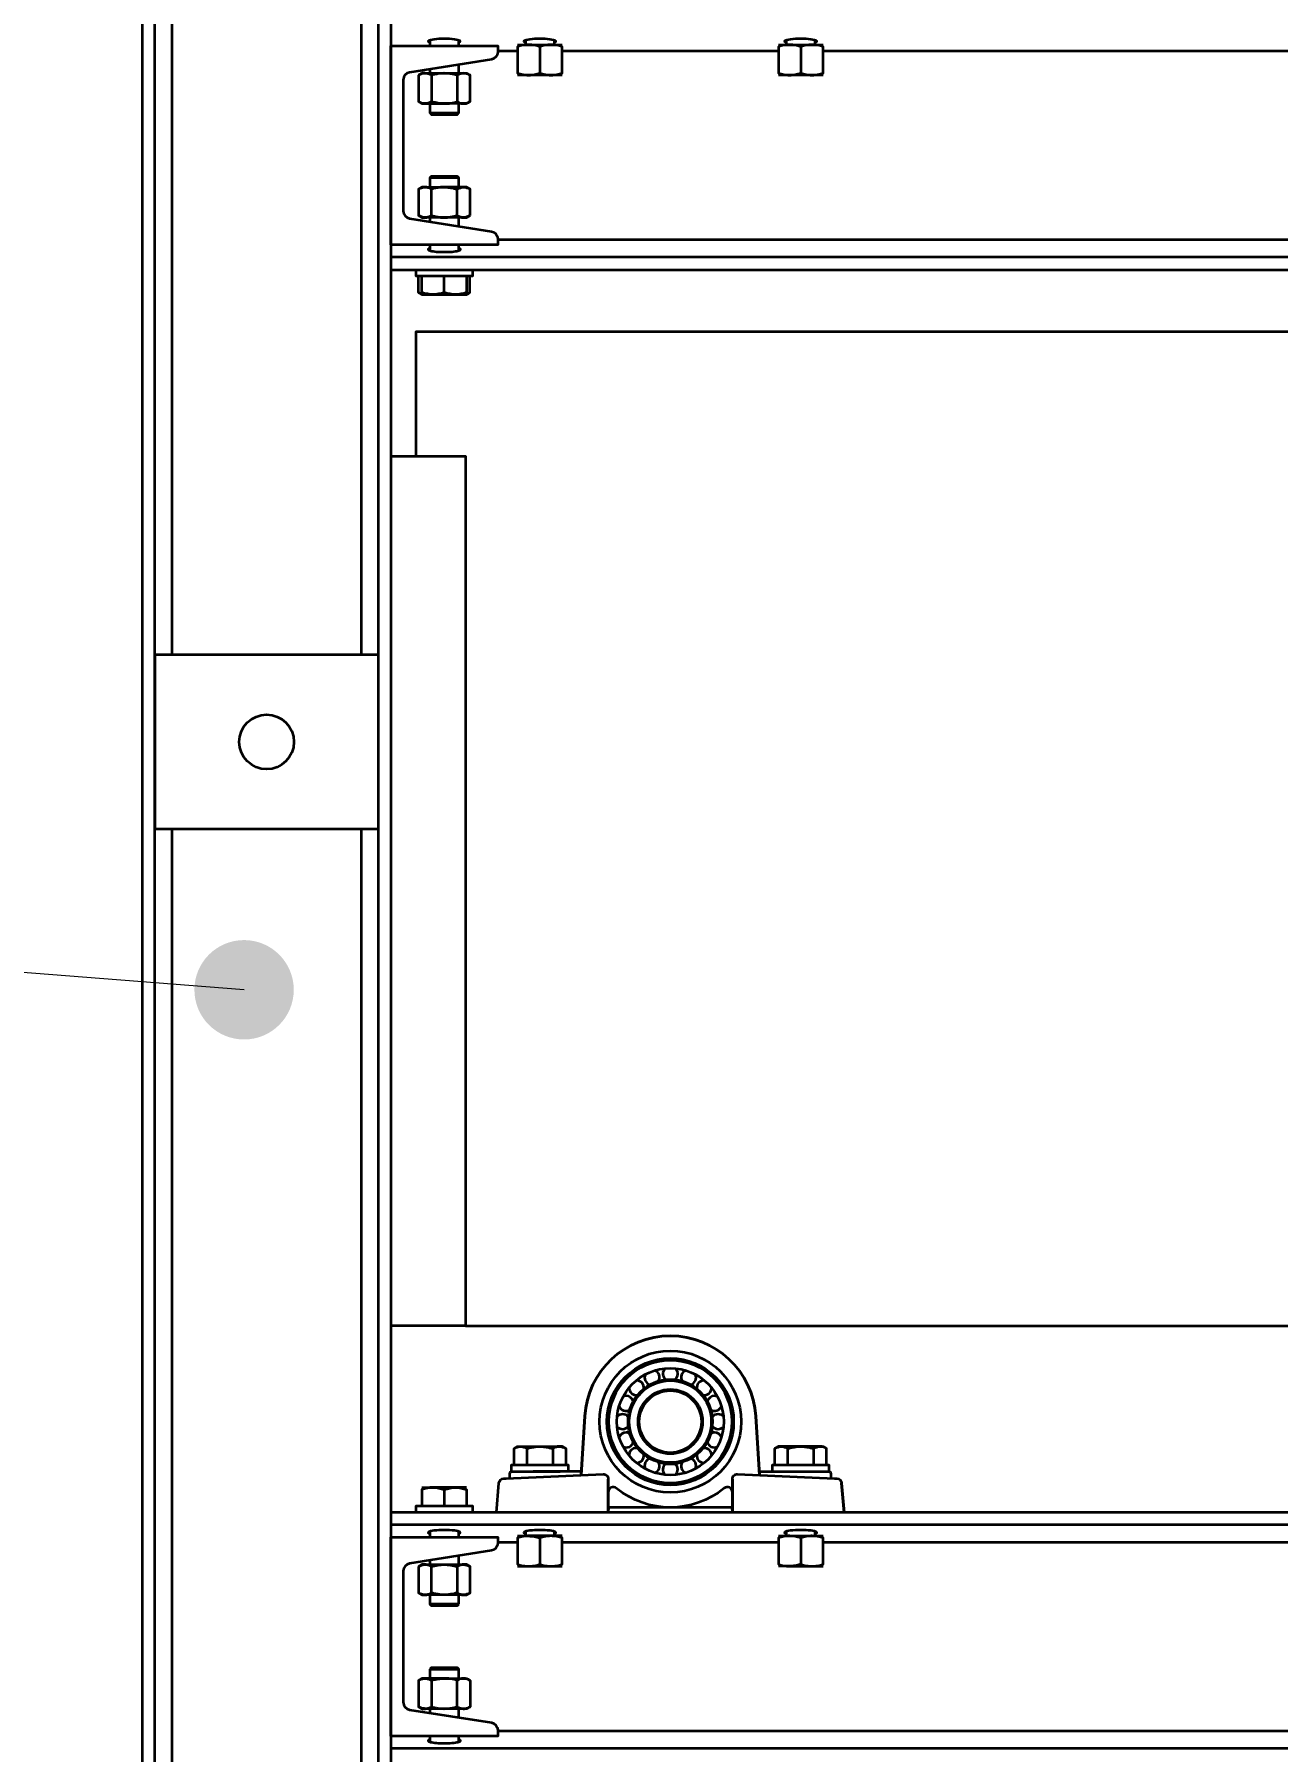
# Model space of a CAD drawing. Header units: millimetres. Extents: x -8400 to 8400, y -5940 to 5940.
# Drawn here: x -5715 to -5214, y 2644 to 3335 of the extents above; entities that cross this region are included whole.
import ezdxf

# ---------------------------------------------------------------- set-up
doc = ezdxf.new("R2010")
doc.units = ezdxf.units.MM
doc.layers.add('粗实线层', color=7, linetype='Continuous', lineweight=35)
doc.layers.add('细实线层', color=7, linetype='Continuous', lineweight=18)
doc.styles.add('标准', font='', dxfattribs={"width": 0.667})
doc.styles.get('标准').set_extended_font_data('宋体')

# ---------------------------------------------------------------- blocks, each defined once
blk = doc.blocks.new('*X14')
at = {"layer": '细实线层', "lineweight": 18}
h = blk.add_hatch(color=0, dxfattribs=at)
edge = h.paths.add_edge_path(flags=0)
edge.add_arc((0, 0), 20, 0, 360)
at = {"layer": '细实线层', "color": 0}
for p, q in [((-464.65, 36.44), (-864.65, 36.44)), ((0, 0), (-464.65, 36.44))]:
    blk.add_line(p, q, dxfattribs=at)
at = {"layer": '细实线层', "color": 0, "lineweight": 18, "insert": (-664.65, 96.44), "char_height": 200, "width": 680, "attachment_point": 8, "line_spacing_factor": 1.15057, "style": '标准'}
blk.add_mtext('\\T1.1;8', dxfattribs=at)

msp = doc.modelspace()

# ---------------------------------------------------------------- linework, layer by layer
at = {"layer": '粗实线层', "linetype": 'Continuous', "lineweight": 35}
for points in [[(-5671.342, -151.23), (-5671.342, 4440.77)], [(-5666.342, -151.23), (-5666.342, 4440.77)], [(-5576.342, -151.23), (-5576.342, 4440.77)], [(-5571.342, 4440.77), (-5571.342, -151.23)], [(-5659.342, 3085.7), (-5659.342, 3615.717)], [(-5583.342, 3615.717), (-5583.342, 3085.7)], [(-5555.693, 3333.082), (-5555.693, 3330.771)], [(-5543.991, 3330.771), (-5543.991, 3333.082)], [(-5520.342, 3331.271), (-5520.205, 3331.271), (-5519.799, 3331.271), (-5519.136, 3331.271), (-5518.236, 3331.271), (-5517.127, 3331.271), (-5515.842, 3331.271), (-5515.985, 3331.269), (-5516.129, 3331.267), (-5516.201, 3331.265), (-5516.272, 3331.263), (-5516.344, 3331.259), (-5516.416, 3331.256), (-5516.702, 3331.239), (-5516.987, 3331.214), (-5517.554, 3331.146), (-5518.118, 3331.054), (-5519.236, 3330.799), (-5520.342, 3330.466), (-5520.342, 3319.874), (-5519.233, 3319.541), (-5518.115, 3319.287), (-5517.552, 3319.194), (-5516.985, 3319.126), (-5516.415, 3319.085), (-5515.842, 3319.071), (-5517.127, 3319.071), (-5518.236, 3319.071), (-5519.136, 3319.071), (-5519.799, 3319.071), (-5520.205, 3319.071), (-5520.342, 3319.071)], [(-5517.192, 3333.082), (-5517.192, 3331.271)], [(-5511.342, 3330.466), (-5511.342, 3319.874), (-5510.233, 3319.541), (-5509.115, 3319.287), (-5508.552, 3319.194), (-5507.985, 3319.126), (-5507.415, 3319.085), (-5506.842, 3319.071), (-5506.699, 3319.071), (-5506.555, 3319.074), (-5506.483, 3319.076), (-5506.411, 3319.079), (-5506.34, 3319.081), (-5506.268, 3319.085), (-5505.982, 3319.102), (-5505.697, 3319.126), (-5505.13, 3319.194), (-5504.566, 3319.288), (-5503.448, 3319.542), (-5502.342, 3319.874), (-5502.342, 3330.466), (-5503.451, 3330.8), (-5504.569, 3331.054), (-5505.132, 3331.147), (-5505.699, 3331.215), (-5506.269, 3331.256), (-5506.842, 3331.271), (-5505.557, 3331.271), (-5504.448, 3331.271), (-5503.548, 3331.271), (-5502.885, 3331.271), (-5502.479, 3331.271), (-5502.342, 3331.271)], [(-5505.491, 3331.271), (-5505.491, 3333.082)], [(-5415.342, 3331.271), (-5415.205, 3331.271), (-5414.799, 3331.271), (-5414.136, 3331.271), (-5413.236, 3331.271), (-5412.127, 3331.271), (-5410.842, 3331.271), (-5410.985, 3331.269), (-5411.129, 3331.267), (-5411.201, 3331.265), (-5411.272, 3331.263), (-5411.344, 3331.259), (-5411.416, 3331.256), (-5411.702, 3331.239), (-5411.987, 3331.214), (-5412.554, 3331.146), (-5413.118, 3331.054), (-5414.236, 3330.799), (-5415.342, 3330.466), (-5415.342, 3319.874), (-5414.233, 3319.541), (-5413.115, 3319.287), (-5412.552, 3319.194), (-5411.985, 3319.126), (-5411.415, 3319.085), (-5410.842, 3319.071), (-5410.699, 3319.071), (-5410.555, 3319.074), (-5410.483, 3319.076), (-5410.412, 3319.079), (-5410.34, 3319.081), (-5410.268, 3319.085), (-5409.982, 3319.102), (-5409.697, 3319.126), (-5409.13, 3319.194), (-5408.566, 3319.288), (-5407.448, 3319.542), (-5406.342, 3319.874)], [(-5412.192, 3333.082), (-5412.192, 3331.271)], [(-5406.342, 3330.466), (-5407.451, 3330.8), (-5408.569, 3331.054), (-5409.132, 3331.147), (-5409.699, 3331.215), (-5410.269, 3331.256), (-5410.842, 3331.271), (-5409.42, 3331.271), (-5407.905, 3331.271), (-5406.342, 3331.271), (-5404.779, 3331.271), (-5403.264, 3331.271), (-5401.842, 3331.271), (-5400.557, 3331.271), (-5399.448, 3331.271), (-5398.548, 3331.271), (-5397.885, 3331.271), (-5397.479, 3331.271), (-5397.342, 3331.271)], [(-5400.492, 3331.271), (-5400.492, 3333.082)], [(-5528.295, 3328.77), (-5520.339, 3328.77)], [(-5502.289, 3328.77), (-5415.305, 3328.77)], [(-5397.314, 3328.77), (-5195.32, 3328.77)], [(-5557.636, 3319.771), (-5557.719, 3319.77), (-5557.802, 3319.767), (-5557.843, 3319.765), (-5557.885, 3319.763), (-5557.926, 3319.76), (-5557.968, 3319.757), (-5558.133, 3319.739), (-5558.297, 3319.715), (-5558.625, 3319.647), (-5558.95, 3319.554), (-5559.596, 3319.3), (-5560.234, 3318.967)], [(-5558.842, 3319.771), (-5560.234, 3318.967)], [(-5560.234, 3318.967), (-5560.234, 3308.374)], [(-5557.636, 3319.771), (-5558.299, 3319.771), (-5558.705, 3319.771), (-5558.842, 3319.771)], [(-5555.693, 3321.453), (-5555.693, 3319.771)], [(-5555.038, 3318.967), (-5555.038, 3308.374)], [(-5544.646, 3318.967), (-5544.646, 3308.374)], [(-5543.991, 3319.771), (-5543.991, 3323.299)], [(-5539.45, 3308.374), (-5540.842, 3307.571), (-5540.979, 3307.571), (-5541.385, 3307.571), (-5542.048, 3307.571), (-5541.965, 3307.571), (-5541.882, 3307.574), (-5541.841, 3307.576), (-5541.799, 3307.579), (-5541.758, 3307.581), (-5541.716, 3307.584), (-5541.551, 3307.602), (-5541.387, 3307.626), (-5541.059, 3307.694), (-5540.734, 3307.788), (-5540.088, 3308.042), (-5539.45, 3308.374), (-5539.45, 3318.967), (-5540.09, 3319.3), (-5540.735, 3319.554), (-5541.061, 3319.647), (-5541.388, 3319.715), (-5541.717, 3319.757), (-5542.048, 3319.771), (-5541.385, 3319.771), (-5540.979, 3319.771), (-5540.842, 3319.771), (-5539.45, 3318.967)], [(-5502.342, 3319.071), (-5502.479, 3319.071), (-5502.885, 3319.071), (-5503.548, 3319.071), (-5504.448, 3319.071), (-5505.557, 3319.071), (-5506.842, 3319.071), (-5508.264, 3319.071), (-5509.779, 3319.071), (-5511.342, 3319.071), (-5512.905, 3319.071), (-5514.42, 3319.071), (-5515.842, 3319.071), (-5515.699, 3319.071), (-5515.555, 3319.074), (-5515.483, 3319.076), (-5515.412, 3319.079), (-5515.34, 3319.081), (-5515.268, 3319.085), (-5514.982, 3319.102), (-5514.697, 3319.126), (-5514.13, 3319.194), (-5513.566, 3319.288), (-5512.448, 3319.542), (-5511.342, 3319.874)], [(-5397.342, 3319.071), (-5397.479, 3319.071), (-5397.885, 3319.071), (-5398.548, 3319.071), (-5399.448, 3319.071), (-5400.557, 3319.071), (-5401.842, 3319.071), (-5403.264, 3319.071), (-5404.779, 3319.071), (-5406.342, 3319.071), (-5407.905, 3319.071), (-5409.42, 3319.071), (-5410.842, 3319.071), (-5412.127, 3319.071), (-5413.236, 3319.071), (-5414.136, 3319.071), (-5414.799, 3319.071), (-5415.205, 3319.071), (-5415.342, 3319.071)], [(-5555.693, 3307.571), (-5555.693, 3303.855), (-5555.107, 3303.27), (-5554.992, 3303.27), (-5554.652, 3303.27), (-5554.102, 3303.27), (-5553.365, 3303.27), (-5552.475, 3303.27), (-5551.469, 3303.27), (-5550.392, 3303.27), (-5549.292, 3303.27), (-5548.215, 3303.27), (-5547.209, 3303.27), (-5546.319, 3303.27), (-5545.582, 3303.27), (-5545.032, 3303.27), (-5544.692, 3303.27), (-5544.577, 3303.27), (-5543.991, 3303.855), (-5543.991, 3307.571)], [(-5555.693, 3303.855), (-5555.58, 3303.855), (-5555.247, 3303.855), (-5554.706, 3303.855), (-5553.979, 3303.855), (-5553.092, 3303.855), (-5552.081, 3303.855), (-5550.983, 3303.855), (-5549.842, 3303.855), (-5548.701, 3303.855), (-5547.603, 3303.855), (-5546.592, 3303.855), (-5545.705, 3303.855), (-5544.978, 3303.855), (-5544.437, 3303.855), (-5544.104, 3303.855), (-5543.991, 3303.855)], [(-5543.991, 3273.971), (-5543.991, 3277.685), (-5544.577, 3278.271), (-5544.692, 3278.271), (-5545.032, 3278.271), (-5545.582, 3278.271), (-5546.319, 3278.271), (-5547.209, 3278.271), (-5548.215, 3278.271), (-5549.292, 3278.271), (-5550.392, 3278.271), (-5551.469, 3278.271), (-5552.475, 3278.271), (-5553.365, 3278.271), (-5554.102, 3278.271), (-5554.652, 3278.271), (-5554.992, 3278.271), (-5555.107, 3278.271), (-5555.693, 3277.685), (-5555.693, 3273.971)], [(-5543.991, 3277.685), (-5544.104, 3277.685), (-5544.437, 3277.685), (-5544.978, 3277.685), (-5545.705, 3277.685), (-5546.592, 3277.685), (-5547.603, 3277.685), (-5548.701, 3277.685), (-5549.842, 3277.685), (-5550.983, 3277.685), (-5552.081, 3277.685), (-5553.092, 3277.685), (-5553.979, 3277.685), (-5554.706, 3277.685), (-5555.247, 3277.685), (-5555.58, 3277.685), (-5555.693, 3277.685)], [(-5560.234, 3273.167), (-5559.596, 3273.5), (-5558.95, 3273.754), (-5558.625, 3273.847), (-5558.297, 3273.915), (-5558.133, 3273.939), (-5557.968, 3273.957), (-5557.926, 3273.96), (-5557.885, 3273.963), (-5557.843, 3273.965), (-5557.802, 3273.967), (-5557.719, 3273.97), (-5557.636, 3273.971), (-5558.299, 3273.971), (-5558.705, 3273.971), (-5558.842, 3273.971), (-5560.234, 3273.167), (-5560.234, 3262.574)], [(-5555.038, 3262.574), (-5554.401, 3262.399), (-5553.758, 3262.241), (-5553.596, 3262.204), (-5553.434, 3262.169), (-5553.272, 3262.135), (-5553.11, 3262.103), (-5552.785, 3262.041), (-5552.46, 3261.986), (-5551.808, 3261.893), (-5551.155, 3261.825), (-5550.499, 3261.784), (-5549.842, 3261.771), (-5551.405, 3261.771), (-5552.92, 3261.771), (-5554.342, 3261.771), (-5555.627, 3261.771), (-5556.736, 3261.771), (-5557.636, 3261.771), (-5557.553, 3261.771), (-5557.471, 3261.774), (-5557.429, 3261.776), (-5557.388, 3261.779), (-5557.346, 3261.781), (-5557.305, 3261.784), (-5557.14, 3261.802), (-5556.975, 3261.826), (-5556.648, 3261.894), (-5556.322, 3261.988), (-5555.677, 3262.242), (-5555.038, 3262.574), (-5555.038, 3273.167), (-5555.678, 3273.5), (-5556.324, 3273.754), (-5556.649, 3273.847), (-5556.976, 3273.915), (-5557.305, 3273.957), (-5557.636, 3273.971), (-5556.736, 3273.971), (-5555.627, 3273.971), (-5554.342, 3273.971), (-5552.92, 3273.971), (-5551.405, 3273.971), (-5549.842, 3273.971), (-5549.182, 3273.957), (-5548.52, 3273.915), (-5548.437, 3273.908), (-5548.354, 3273.9), (-5548.271, 3273.892), (-5548.189, 3273.883), (-5548.024, 3273.865), (-5547.859, 3273.846), (-5547.531, 3273.802), (-5547.205, 3273.752), (-5546.557, 3273.635), (-5545.915, 3273.498), (-5545.278, 3273.341), (-5544.646, 3273.167), (-5544.007, 3273.5), (-5543.362, 3273.754), (-5543.036, 3273.847), (-5542.709, 3273.915), (-5542.544, 3273.939), (-5542.379, 3273.957), (-5542.338, 3273.96), (-5542.296, 3273.963), (-5542.255, 3273.965), (-5542.213, 3273.967), (-5542.131, 3273.97), (-5542.048, 3273.971), (-5541.717, 3273.957), (-5541.388, 3273.915), (-5541.061, 3273.847), (-5540.735, 3273.754), (-5540.09, 3273.5), (-5539.45, 3273.167), (-5540.842, 3273.971), (-5540.979, 3273.971), (-5541.385, 3273.971), (-5542.048, 3273.971), (-5542.948, 3273.971), (-5544.057, 3273.971), (-5545.342, 3273.971), (-5546.764, 3273.971), (-5548.279, 3273.971), (-5549.842, 3273.971), (-5550.499, 3273.957), (-5551.155, 3273.916), (-5551.808, 3273.848), (-5552.46, 3273.755), (-5552.785, 3273.7), (-5553.11, 3273.638), (-5553.272, 3273.606), (-5553.434, 3273.572), (-5553.596, 3273.537), (-5553.758, 3273.5), (-5554.401, 3273.341), (-5555.038, 3273.167)], [(-5544.646, 3262.574), (-5544.646, 3273.167)], [(-5539.45, 3262.574), (-5539.45, 3273.167)], [(-5555.693, 3261.771), (-5555.693, 3260.088)], [(-5543.991, 3258.241), (-5543.991, 3261.771)], [(-5555.693, 3250.77), (-5555.693, 3248.459)], [(-5543.991, 3248.459), (-5543.991, 3250.77)], [(-4654.829, 3252.771), (-5528.295, 3252.771)], [(-1771.342, 3245.77), (-5571.342, 3245.77)], [(-5571.342, 3243.203), (-5571.342, 3240.771), (-1771.342, 3240.771), (-1771.342, 3243.203)], [(-5561.342, 3240.771), (-5561.342, 3238.27), (-5561.235, 3238.27), (-5560.916, 3238.27), (-5560.39, 3238.27), (-5559.668, 3238.27), (-5558.763, 3238.27), (-5557.691, 3238.27), (-5556.474, 3238.27), (-5555.133, 3238.27), (-5553.693, 3238.27), (-5552.182, 3238.27), (-5550.627, 3238.27), (-5549.057, 3238.27), (-5547.502, 3238.27), (-5545.991, 3238.27), (-5544.551, 3238.27), (-5543.21, 3238.27), (-5541.993, 3238.27), (-5540.921, 3238.27), (-5540.016, 3238.27), (-5539.294, 3238.27), (-5538.769, 3238.27), (-5538.449, 3238.27), (-5538.342, 3238.27), (-5538.342, 3240.771)], [(-5558.842, 3230.873), (-5559.158, 3230.986), (-5559.283, 3231.041), (-5559.407, 3231.102), (-5559.469, 3231.135), (-5559.531, 3231.169), (-5559.593, 3231.205), (-5559.655, 3231.241), (-5559.902, 3231.399), (-5560.146, 3231.574), (-5560.146, 3238.27)], [(-5559.585, 3231.199), (-5558.842, 3230.771), (-5558.705, 3230.771), (-5558.299, 3230.771), (-5557.636, 3230.771), (-5556.736, 3230.771), (-5555.627, 3230.771), (-5554.342, 3230.771), (-5554.485, 3230.771), (-5554.629, 3230.774), (-5554.701, 3230.776), (-5554.773, 3230.779), (-5554.844, 3230.781), (-5554.916, 3230.784), (-5555.202, 3230.802), (-5555.487, 3230.826), (-5556.054, 3230.894), (-5556.618, 3230.988), (-5557.736, 3231.242), (-5558.842, 3231.574), (-5558.842, 3238.27)], [(-5540.842, 3238.27), (-5540.842, 3231.574), (-5541.95, 3231.241), (-5543.069, 3230.987), (-5543.632, 3230.894), (-5544.199, 3230.826), (-5544.769, 3230.784), (-5545.342, 3230.771), (-5545.485, 3230.771), (-5545.629, 3230.774), (-5545.701, 3230.776), (-5545.772, 3230.779), (-5545.844, 3230.781), (-5545.916, 3230.784), (-5546.202, 3230.802), (-5546.487, 3230.826), (-5547.054, 3230.894), (-5547.618, 3230.988), (-5548.736, 3231.242), (-5549.842, 3231.574), (-5550.951, 3231.241), (-5552.069, 3230.987), (-5552.632, 3230.894), (-5553.199, 3230.826), (-5553.769, 3230.784), (-5554.342, 3230.771), (-5552.92, 3230.771), (-5551.405, 3230.771), (-5549.842, 3230.771), (-5548.279, 3230.771), (-5546.764, 3230.771), (-5545.342, 3230.771), (-5544.057, 3230.771), (-5542.948, 3230.771), (-5542.048, 3230.771), (-5541.385, 3230.771), (-5540.979, 3230.771), (-5540.842, 3230.771), (-5540.099, 3231.199)], [(-5549.842, 3231.574), (-5549.842, 3238.27)], [(-5540.839, 3231.062), (-5539.538, 3231.574), (-5539.538, 3238.27)], [(-5560.146, 3231.574), (-5558.843, 3231.062)], [(-5540.842, 3230.873), (-5540.769, 3230.895), (-5540.643, 3230.939), (-5540.518, 3230.989), (-5540.27, 3231.106), (-5540.024, 3231.244), (-5539.78, 3231.4), (-5539.538, 3231.574)], [(-4671.333, 3215.771), (-5561.342, 3215.771), (-5561.342, 3165.764)], [(-5571.342, 3165.77), (-5541.342, 3165.77), (-5541.342, 2815.77), (-5571.342, 2815.77)], [(-5659.342, 2485.726), (-5659.342, 3015.744)], [(-5583.342, 3015.744), (-5583.342, 2485.726)], [(-5541.326, 2815.77), (-4671.333, 2815.77)], [(-5521.734, 2759.771), (-5521.734, 2766.467), (-5521.094, 2766.8), (-5520.449, 2767.054), (-5520.123, 2767.147), (-5519.796, 2767.215), (-5519.467, 2767.256), (-5519.136, 2767.27), (-5519.053, 2767.27), (-5518.971, 2767.267), (-5518.929, 2767.265), (-5518.888, 2767.262), (-5518.846, 2767.26), (-5518.805, 2767.256), (-5518.64, 2767.239), (-5518.475, 2767.215), (-5518.148, 2767.147), (-5517.822, 2767.053), (-5517.177, 2766.799), (-5516.538, 2766.467), (-5516.538, 2759.771)], [(-5521.734, 2766.467), (-5520.342, 2767.27), (-5520.205, 2767.27), (-5519.799, 2767.27), (-5519.136, 2767.27), (-5518.236, 2767.27), (-5517.127, 2767.27), (-5515.842, 2767.27), (-5514.42, 2767.27), (-5512.905, 2767.27), (-5511.342, 2767.27), (-5509.779, 2767.27), (-5508.264, 2767.27), (-5506.842, 2767.27), (-5505.557, 2767.27), (-5504.448, 2767.27), (-5503.548, 2767.27), (-5503.465, 2767.27), (-5503.382, 2767.267), (-5503.341, 2767.265), (-5503.299, 2767.262), (-5503.258, 2767.26), (-5503.216, 2767.256), (-5503.051, 2767.239), (-5502.887, 2767.215), (-5502.559, 2767.147), (-5502.234, 2767.053), (-5501.589, 2766.799), (-5500.95, 2766.467), (-5500.95, 2759.771)], [(-5516.538, 2766.467), (-5515.901, 2766.642), (-5515.258, 2766.8), (-5515.096, 2766.836), (-5514.934, 2766.872), (-5514.772, 2766.906), (-5514.61, 2766.939), (-5514.285, 2767), (-5513.96, 2767.055), (-5513.308, 2767.148), (-5512.655, 2767.215), (-5511.999, 2767.256), (-5511.342, 2767.27), (-5510.682, 2767.256), (-5510.02, 2767.215), (-5509.937, 2767.207), (-5509.854, 2767.2), (-5509.771, 2767.192), (-5509.689, 2767.184), (-5509.524, 2767.166), (-5509.359, 2767.146), (-5509.031, 2767.102), (-5508.705, 2767.052), (-5508.057, 2766.935), (-5507.415, 2766.797), (-5506.778, 2766.641), (-5506.146, 2766.467)], [(-5500.95, 2766.467), (-5502.342, 2767.27), (-5502.479, 2767.27), (-5502.885, 2767.27), (-5503.548, 2767.27), (-5503.879, 2767.256), (-5504.208, 2767.215), (-5504.535, 2767.147), (-5504.86, 2767.054), (-5505.506, 2766.8), (-5506.146, 2766.467), (-5506.146, 2759.771)], [(-5416.734, 2759.771), (-5416.734, 2766.467), (-5416.094, 2766.8), (-5415.449, 2767.054), (-5415.123, 2767.147), (-5414.796, 2767.215), (-5414.467, 2767.256), (-5414.136, 2767.27), (-5414.053, 2767.27), (-5413.971, 2767.267), (-5413.929, 2767.265), (-5413.888, 2767.262), (-5413.846, 2767.26), (-5413.805, 2767.256), (-5413.64, 2767.239), (-5413.475, 2767.215), (-5413.148, 2767.147), (-5412.822, 2767.053), (-5412.177, 2766.799), (-5411.538, 2766.467)], [(-5395.95, 2759.771), (-5395.95, 2766.467), (-5396.588, 2766.799), (-5397.234, 2767.053), (-5397.559, 2767.147), (-5397.887, 2767.215), (-5398.051, 2767.239), (-5398.216, 2767.256), (-5398.258, 2767.26), (-5398.299, 2767.262), (-5398.341, 2767.265), (-5398.382, 2767.267), (-5398.465, 2767.27), (-5398.548, 2767.27), (-5399.448, 2767.27), (-5400.557, 2767.27), (-5401.842, 2767.27), (-5403.264, 2767.27), (-5404.779, 2767.27), (-5406.342, 2767.27), (-5407.905, 2767.27), (-5409.42, 2767.27), (-5410.842, 2767.27), (-5412.127, 2767.27), (-5413.236, 2767.27), (-5414.136, 2767.27), (-5414.799, 2767.27), (-5415.205, 2767.27), (-5415.342, 2767.27), (-5416.734, 2766.467)], [(-5411.538, 2759.771), (-5411.538, 2766.467), (-5410.901, 2766.642), (-5410.258, 2766.8), (-5410.096, 2766.836), (-5409.934, 2766.872), (-5409.772, 2766.906), (-5409.61, 2766.939), (-5409.285, 2767), (-5408.96, 2767.055), (-5408.308, 2767.148), (-5407.655, 2767.215), (-5407, 2767.256), (-5406.342, 2767.27), (-5405.682, 2767.256), (-5405.02, 2767.215), (-5404.937, 2767.207), (-5404.854, 2767.2), (-5404.771, 2767.192), (-5404.689, 2767.184), (-5404.524, 2767.166), (-5404.359, 2767.146), (-5404.031, 2767.102), (-5403.705, 2767.052), (-5403.057, 2766.935), (-5402.415, 2766.797), (-5401.778, 2766.641), (-5401.146, 2766.467), (-5401.146, 2759.771)], [(-5401.146, 2766.467), (-5400.506, 2766.8), (-5399.86, 2767.054), (-5399.535, 2767.147), (-5399.208, 2767.215), (-5398.879, 2767.256), (-5398.548, 2767.27), (-5397.885, 2767.27), (-5397.479, 2767.27), (-5397.342, 2767.27), (-5395.95, 2766.467)], [(-5499.842, 2757.27), (-5499.842, 2759.771), (-5499.949, 2759.771), (-5500.268, 2759.771), (-5500.794, 2759.771), (-5501.516, 2759.771), (-5502.421, 2759.771), (-5503.493, 2759.771), (-5504.71, 2759.771), (-5506.051, 2759.771), (-5507.491, 2759.771), (-5509.002, 2759.771), (-5510.557, 2759.771), (-5512.127, 2759.771), (-5513.682, 2759.771), (-5515.193, 2759.771), (-5516.633, 2759.771), (-5517.974, 2759.771), (-5519.191, 2759.771), (-5520.263, 2759.771), (-5521.168, 2759.771), (-5521.89, 2759.771), (-5522.416, 2759.771), (-5522.735, 2759.771), (-5522.842, 2759.771), (-5522.842, 2757.27), (-5522.731, 2757.27), (-5522.4, 2757.27), (-5521.856, 2757.27), (-5521.11, 2757.27), (-5520.174, 2757.27), (-5519.069, 2757.27), (-5517.814, 2757.27), (-5516.434, 2757.27), (-5514.956, 2757.27), (-5513.409, 2757.27), (-5511.821, 2757.27), (-5510.225, 2757.27), (-5508.649, 2757.27), (-5507.126, 2757.27), (-5505.684, 2757.27), (-5504.352, 2757.27), (-5503.154, 2757.27)], [(-5494.661, 2757.27), (-5513.996, 2757.27)], [(-5494.661, 2757.27), (-5503.154, 2757.27)], [(-5461.842, 2760.537), (-5461.842, 2760.535)], [(-5461.681, 2760.509), (-5461.442, 2760.271), (-5461.337, 2760.271), (-5461.029, 2760.271), (-5460.545, 2760.271), (-5459.922, 2760.271), (-5459.212, 2760.271), (-5458.472, 2760.271), (-5457.762, 2760.271), (-5457.139, 2760.271), (-5456.655, 2760.271), (-5456.347, 2760.271), (-5456.242, 2760.271), (-5456.003, 2760.509)], [(-5455.842, 2760.535), (-5455.842, 2760.537), (-5455.842, 2760.537)], [(-5423.023, 2757.27), (-5414.53, 2757.27)], [(-5414.53, 2757.27), (-5413.332, 2757.27), (-5412, 2757.27), (-5410.558, 2757.27), (-5409.035, 2757.27), (-5407.459, 2757.27), (-5405.863, 2757.27), (-5404.275, 2757.27), (-5402.728, 2757.27), (-5401.25, 2757.27), (-5399.87, 2757.27), (-5398.615, 2757.27), (-5397.51, 2757.27), (-5396.574, 2757.27), (-5395.828, 2757.27), (-5395.284, 2757.27), (-5394.953, 2757.27), (-5394.842, 2757.27), (-5394.842, 2759.771), (-5394.949, 2759.771), (-5395.268, 2759.771), (-5395.794, 2759.771), (-5396.516, 2759.771), (-5397.421, 2759.771), (-5398.493, 2759.771), (-5399.71, 2759.771), (-5401.051, 2759.771), (-5402.491, 2759.771), (-5404.002, 2759.771), (-5405.557, 2759.771), (-5407.127, 2759.771), (-5408.682, 2759.771), (-5410.193, 2759.771), (-5411.633, 2759.771), (-5412.974, 2759.771), (-5414.191, 2759.771), (-5415.263, 2759.771), (-5416.168, 2759.771), (-5416.89, 2759.771), (-5417.416, 2759.771), (-5417.735, 2759.771), (-5417.842, 2759.771), (-5417.842, 2757.27)], [(-5558.842, 2750.77), (-5558.705, 2750.77), (-5558.299, 2750.77), (-5557.636, 2750.77), (-5556.736, 2750.77), (-5555.627, 2750.77), (-5554.342, 2750.77), (-5554.915, 2750.756), (-5555.485, 2750.715), (-5556.052, 2750.647), (-5556.615, 2750.554), (-5557.733, 2750.3), (-5558.842, 2749.966), (-5558.842, 2743.271)], [(-5549.842, 2749.966), (-5548.733, 2750.3), (-5547.615, 2750.554), (-5547.052, 2750.647), (-5546.485, 2750.715), (-5545.915, 2750.756), (-5545.342, 2750.77), (-5546.764, 2750.77), (-5548.279, 2750.77), (-5549.842, 2750.77), (-5551.405, 2750.77), (-5552.92, 2750.77), (-5554.342, 2750.77), (-5554.199, 2750.769), (-5554.055, 2750.767), (-5553.983, 2750.765), (-5553.912, 2750.762), (-5553.84, 2750.76), (-5553.768, 2750.756), (-5553.482, 2750.739), (-5553.197, 2750.715), (-5552.63, 2750.646), (-5552.066, 2750.553), (-5550.948, 2750.299), (-5549.842, 2749.966), (-5549.842, 2743.271)], [(-5540.842, 2750.77), (-5540.979, 2750.77), (-5541.385, 2750.77), (-5542.048, 2750.77), (-5542.948, 2750.77), (-5544.057, 2750.77), (-5545.342, 2750.77), (-5545.199, 2750.769), (-5545.055, 2750.767), (-5544.983, 2750.765), (-5544.911, 2750.762), (-5544.84, 2750.76), (-5544.768, 2750.756), (-5544.482, 2750.739), (-5544.197, 2750.715), (-5543.63, 2750.646), (-5543.066, 2750.553), (-5541.948, 2750.299), (-5540.842, 2749.966), (-5540.842, 2743.271)], [(-5524.902, 2754.413), (-5485.932, 2756.168)], [(-5483.842, 2740.77), (-5483.842, 2754.169)], [(-5433.842, 2754.169), (-5433.842, 2740.77)], [(-5388.842, 2740.77), (-5389.872, 2752.544)], [(-5538.342, 2740.77), (-5538.342, 2743.271), (-5538.449, 2743.271), (-5538.769, 2743.271), (-5539.294, 2743.271), (-5540.016, 2743.271), (-5540.921, 2743.271), (-5541.993, 2743.271), (-5543.21, 2743.271), (-5544.551, 2743.271), (-5545.991, 2743.271), (-5547.502, 2743.271), (-5549.057, 2743.271), (-5550.627, 2743.271), (-5552.182, 2743.271), (-5553.693, 2743.271), (-5555.133, 2743.271), (-5556.474, 2743.271), (-5557.691, 2743.271), (-5558.763, 2743.271), (-5559.668, 2743.271), (-5560.39, 2743.271), (-5560.916, 2743.271), (-5561.235, 2743.271), (-5561.342, 2743.271), (-5561.342, 2740.77)], [(-1771.342, 2738.337), (-1771.342, 2740.77), (-5571.342, 2740.77), (-5571.342, 2738.337)], [(-1771.342, 2735.77), (-5571.342, 2735.77)], [(-5555.693, 2733.082), (-5555.693, 2730.77)], [(-5543.991, 2730.77), (-5543.991, 2733.082)], [(-5520.342, 2731.27), (-5520.205, 2731.27), (-5519.799, 2731.27), (-5519.136, 2731.27), (-5518.236, 2731.27), (-5517.127, 2731.27), (-5515.842, 2731.27), (-5515.269, 2731.256), (-5514.699, 2731.215), (-5514.132, 2731.147), (-5513.569, 2731.054), (-5512.451, 2730.8), (-5511.342, 2730.467), (-5511.342, 2719.874), (-5510.233, 2719.541), (-5509.115, 2719.287), (-5508.552, 2719.194), (-5507.985, 2719.126), (-5507.415, 2719.084), (-5506.842, 2719.07), (-5505.557, 2719.07), (-5504.448, 2719.07), (-5503.548, 2719.07), (-5502.885, 2719.07), (-5502.479, 2719.07), (-5502.342, 2719.07)], [(-5520.342, 2719.07), (-5520.205, 2719.07), (-5519.799, 2719.07), (-5519.136, 2719.07), (-5518.236, 2719.07), (-5517.127, 2719.07), (-5515.842, 2719.07), (-5514.42, 2719.07), (-5512.905, 2719.07), (-5511.342, 2719.07), (-5509.779, 2719.07), (-5508.264, 2719.07), (-5506.842, 2719.07), (-5506.699, 2719.071), (-5506.555, 2719.074), (-5506.483, 2719.076), (-5506.411, 2719.078), (-5506.34, 2719.081), (-5506.268, 2719.084), (-5505.982, 2719.102), (-5505.697, 2719.126), (-5505.13, 2719.194), (-5504.566, 2719.287), (-5503.448, 2719.541), (-5502.342, 2719.874), (-5502.342, 2730.467), (-5503.451, 2730.8), (-5504.569, 2731.054), (-5505.132, 2731.147), (-5505.699, 2731.215), (-5506.269, 2731.256), (-5506.842, 2731.27), (-5508.264, 2731.27), (-5509.779, 2731.27), (-5511.342, 2731.27), (-5512.905, 2731.27), (-5514.42, 2731.27), (-5515.842, 2731.27), (-5515.985, 2731.27), (-5516.129, 2731.267), (-5516.201, 2731.265), (-5516.272, 2731.262), (-5516.344, 2731.26), (-5516.416, 2731.256), (-5516.702, 2731.239), (-5516.987, 2731.215), (-5517.554, 2731.147), (-5518.118, 2731.053), (-5519.236, 2730.799), (-5520.342, 2730.467), (-5520.342, 2719.874), (-5519.233, 2719.541), (-5518.115, 2719.287), (-5517.552, 2719.194), (-5516.985, 2719.126), (-5516.415, 2719.084), (-5515.842, 2719.07), (-5515.699, 2719.071), (-5515.555, 2719.074), (-5515.483, 2719.076), (-5515.412, 2719.078), (-5515.34, 2719.081), (-5515.268, 2719.084), (-5514.982, 2719.102), (-5514.697, 2719.126), (-5514.13, 2719.194), (-5513.566, 2719.287), (-5512.448, 2719.541), (-5511.342, 2719.874)], [(-5517.192, 2733.082), (-5517.192, 2731.27)], [(-5502.342, 2731.27), (-5502.479, 2731.27), (-5502.885, 2731.27), (-5503.548, 2731.27), (-5504.448, 2731.27), (-5505.557, 2731.27), (-5506.842, 2731.27), (-5506.985, 2731.27), (-5507.129, 2731.267), (-5507.201, 2731.265), (-5507.273, 2731.262), (-5507.344, 2731.26), (-5507.416, 2731.256), (-5507.702, 2731.239), (-5507.987, 2731.215), (-5508.554, 2731.147), (-5509.118, 2731.053), (-5510.236, 2730.799), (-5511.342, 2730.467)], [(-5505.491, 2731.27), (-5505.491, 2733.082)], [(-5406.342, 2730.467), (-5407.451, 2730.8), (-5408.569, 2731.054), (-5409.132, 2731.147), (-5409.699, 2731.215), (-5410.269, 2731.256), (-5410.842, 2731.27), (-5410.985, 2731.27), (-5411.129, 2731.267), (-5411.201, 2731.265), (-5411.272, 2731.262), (-5411.344, 2731.26), (-5411.416, 2731.256), (-5411.702, 2731.239), (-5411.987, 2731.215), (-5412.554, 2731.147), (-5413.118, 2731.053), (-5414.236, 2730.799), (-5415.342, 2730.467), (-5415.342, 2719.874), (-5414.233, 2719.541), (-5413.115, 2719.287), (-5412.552, 2719.194), (-5411.985, 2719.126), (-5411.415, 2719.084), (-5410.842, 2719.07), (-5409.42, 2719.07), (-5407.905, 2719.07), (-5406.342, 2719.07), (-5404.779, 2719.07), (-5403.264, 2719.07), (-5401.842, 2719.07), (-5401.699, 2719.071), (-5401.555, 2719.074), (-5401.483, 2719.076), (-5401.412, 2719.078), (-5401.34, 2719.081), (-5401.268, 2719.084), (-5400.982, 2719.102), (-5400.697, 2719.126), (-5400.13, 2719.194), (-5399.566, 2719.287), (-5398.448, 2719.541), (-5397.342, 2719.874), (-5397.342, 2730.467), (-5398.451, 2730.8), (-5399.569, 2731.054), (-5400.132, 2731.147), (-5400.699, 2731.215), (-5401.269, 2731.256), (-5401.842, 2731.27), (-5400.557, 2731.27), (-5399.448, 2731.27), (-5398.548, 2731.27), (-5397.885, 2731.27), (-5397.479, 2731.27), (-5397.342, 2731.27)], [(-5415.342, 2731.27), (-5415.205, 2731.27), (-5414.799, 2731.27), (-5414.136, 2731.27), (-5413.236, 2731.27), (-5412.127, 2731.27), (-5410.842, 2731.27), (-5409.42, 2731.27), (-5407.905, 2731.27), (-5406.342, 2731.27), (-5404.779, 2731.27), (-5403.264, 2731.27), (-5401.842, 2731.27), (-5401.985, 2731.27), (-5402.129, 2731.267), (-5402.201, 2731.265), (-5402.273, 2731.262), (-5402.344, 2731.26), (-5402.416, 2731.256), (-5402.702, 2731.239), (-5402.987, 2731.215), (-5403.554, 2731.147), (-5404.118, 2731.053), (-5405.236, 2730.799), (-5406.342, 2730.467), (-5406.342, 2719.874), (-5407.448, 2719.541), (-5408.566, 2719.287), (-5409.13, 2719.194), (-5409.697, 2719.126), (-5409.982, 2719.102), (-5410.268, 2719.084), (-5410.34, 2719.081), (-5410.412, 2719.078), (-5410.483, 2719.076), (-5410.555, 2719.074), (-5410.699, 2719.071), (-5410.842, 2719.07), (-5412.127, 2719.07), (-5413.236, 2719.07), (-5414.136, 2719.07), (-5414.799, 2719.07), (-5415.205, 2719.07), (-5415.342, 2719.07)], [(-5412.192, 2733.082), (-5412.192, 2731.27)], [(-5400.492, 2731.27), (-5400.492, 2733.082)], [(-5543.991, 2719.77), (-5543.991, 2723.3)], [(-5528.295, 2728.771), (-5520.339, 2728.771)], [(-5502.289, 2728.771), (-5415.305, 2728.771)], [(-5397.314, 2728.771), (-5195.32, 2728.771)], [(-5560.234, 2718.967), (-5560.234, 2708.374)], [(-5555.693, 2721.452), (-5555.693, 2719.77)], [(-5555.038, 2718.967), (-5554.401, 2719.142), (-5553.758, 2719.3), (-5553.596, 2719.336), (-5553.434, 2719.372), (-5553.272, 2719.406), (-5553.11, 2719.438), (-5552.785, 2719.5), (-5552.46, 2719.555), (-5551.808, 2719.648), (-5551.155, 2719.715), (-5550.499, 2719.756), (-5549.842, 2719.77), (-5548.279, 2719.77), (-5546.764, 2719.77), (-5545.342, 2719.77), (-5544.057, 2719.77), (-5542.948, 2719.77), (-5542.048, 2719.77), (-5542.131, 2719.77), (-5542.213, 2719.767), (-5542.255, 2719.765), (-5542.296, 2719.762), (-5542.338, 2719.76), (-5542.379, 2719.756), (-5542.544, 2719.739), (-5542.709, 2719.715), (-5543.036, 2719.647), (-5543.362, 2719.553), (-5544.007, 2719.299), (-5544.646, 2718.967)], [(-5539.45, 2708.374), (-5540.088, 2708.041), (-5540.734, 2707.787), (-5541.059, 2707.694), (-5541.387, 2707.626), (-5541.551, 2707.602), (-5541.716, 2707.584), (-5541.758, 2707.581), (-5541.799, 2707.578), (-5541.841, 2707.576), (-5541.882, 2707.574), (-5541.965, 2707.571), (-5542.048, 2707.57), (-5541.385, 2707.57), (-5540.979, 2707.57), (-5540.842, 2707.57), (-5539.45, 2708.374), (-5539.45, 2718.967), (-5540.842, 2719.77), (-5540.979, 2719.77), (-5541.385, 2719.77), (-5542.048, 2719.77), (-5541.717, 2719.756), (-5541.388, 2719.715), (-5541.061, 2719.647), (-5540.735, 2719.554), (-5540.09, 2719.3), (-5539.45, 2718.967)], [(-5406.342, 2719.874), (-5405.233, 2719.541), (-5404.115, 2719.287), (-5403.552, 2719.194), (-5402.985, 2719.126), (-5402.415, 2719.084), (-5401.842, 2719.07), (-5400.557, 2719.07), (-5399.448, 2719.07), (-5398.548, 2719.07), (-5397.885, 2719.07), (-5397.479, 2719.07), (-5397.342, 2719.07)], [(-5544.646, 2708.374), (-5545.278, 2708.2), (-5545.915, 2708.043), (-5546.557, 2707.906), (-5547.205, 2707.789), (-5547.531, 2707.739), (-5547.859, 2707.695), (-5548.024, 2707.675), (-5548.189, 2707.658), (-5548.271, 2707.649), (-5548.354, 2707.641), (-5548.437, 2707.633), (-5548.52, 2707.626), (-5549.182, 2707.584), (-5549.842, 2707.57), (-5551.405, 2707.57), (-5552.92, 2707.57), (-5554.342, 2707.57), (-5555.627, 2707.57), (-5556.736, 2707.57), (-5557.636, 2707.57), (-5557.553, 2707.571), (-5557.471, 2707.574), (-5557.429, 2707.576), (-5557.388, 2707.578), (-5557.346, 2707.581), (-5557.305, 2707.584), (-5557.14, 2707.602), (-5556.975, 2707.626), (-5556.648, 2707.694), (-5556.322, 2707.787), (-5555.677, 2708.041), (-5555.038, 2708.374)], [(-5555.693, 2707.57), (-5555.693, 2703.856)], [(-5543.991, 2703.856), (-5543.991, 2707.57)], [(-5555.693, 2677.686), (-5555.693, 2673.97)], [(-5543.991, 2673.97), (-5543.991, 2677.686)], [(-5560.234, 2673.167), (-5559.596, 2673.499), (-5558.95, 2673.753), (-5558.625, 2673.847), (-5558.297, 2673.915), (-5558.133, 2673.939), (-5557.968, 2673.956), (-5557.926, 2673.96), (-5557.885, 2673.962), (-5557.843, 2673.965), (-5557.802, 2673.967), (-5557.719, 2673.969), (-5557.636, 2673.97), (-5558.299, 2673.97), (-5558.705, 2673.97), (-5558.842, 2673.97), (-5560.234, 2673.167), (-5560.234, 2662.574)], [(-5539.45, 2673.167), (-5540.09, 2673.5), (-5540.735, 2673.754), (-5541.061, 2673.847), (-5541.388, 2673.915), (-5541.717, 2673.956), (-5542.048, 2673.97), (-5542.131, 2673.969), (-5542.213, 2673.967), (-5542.255, 2673.965), (-5542.296, 2673.962), (-5542.338, 2673.96), (-5542.379, 2673.956), (-5542.544, 2673.939), (-5542.709, 2673.915), (-5543.036, 2673.847), (-5543.362, 2673.753), (-5544.007, 2673.499), (-5544.646, 2673.167), (-5545.278, 2673.341), (-5545.915, 2673.497), (-5546.557, 2673.635), (-5547.205, 2673.752), (-5547.531, 2673.802), (-5547.859, 2673.846), (-5548.024, 2673.866), (-5548.189, 2673.884), (-5548.271, 2673.892), (-5548.354, 2673.9), (-5548.437, 2673.907), (-5548.52, 2673.915), (-5549.182, 2673.956), (-5549.842, 2673.97), (-5551.405, 2673.97), (-5552.92, 2673.97), (-5554.342, 2673.97), (-5555.627, 2673.97), (-5556.736, 2673.97), (-5557.636, 2673.97), (-5557.305, 2673.956), (-5556.976, 2673.915), (-5556.649, 2673.847), (-5556.324, 2673.754), (-5555.678, 2673.5), (-5555.038, 2673.167), (-5555.038, 2662.574)], [(-5555.038, 2673.167), (-5554.401, 2673.342), (-5553.758, 2673.5), (-5553.596, 2673.536), (-5553.434, 2673.572), (-5553.272, 2673.606), (-5553.11, 2673.639), (-5552.785, 2673.7), (-5552.46, 2673.755), (-5551.808, 2673.848), (-5551.155, 2673.915), (-5550.499, 2673.956), (-5549.842, 2673.97), (-5548.279, 2673.97), (-5546.764, 2673.97), (-5545.342, 2673.97), (-5544.057, 2673.97), (-5542.948, 2673.97), (-5542.048, 2673.97), (-5541.385, 2673.97), (-5540.979, 2673.97), (-5540.842, 2673.97), (-5539.45, 2673.167), (-5539.45, 2662.574), (-5540.842, 2661.77), (-5540.979, 2661.77), (-5541.385, 2661.77), (-5542.048, 2661.77), (-5541.965, 2661.772), (-5541.882, 2661.774), (-5541.841, 2661.776), (-5541.799, 2661.778), (-5541.758, 2661.781), (-5541.716, 2661.784), (-5541.551, 2661.802), (-5541.387, 2661.826), (-5541.059, 2661.895), (-5540.734, 2661.987), (-5540.088, 2662.241), (-5539.45, 2662.574)], [(-5544.646, 2662.574), (-5544.646, 2673.167)], [(-5555.693, 2661.77), (-5555.693, 2660.088)], [(-5543.991, 2658.241), (-5543.991, 2661.77)], [(-5555.693, 2650.77), (-5555.693, 2648.459)], [(-5543.991, 2648.459), (-5543.991, 2650.77)], [(-4654.829, 2652.77), (-5528.295, 2652.77)], [(-1771.342, 2645.77), (-5571.342, 2645.77)]]:
    msp.add_lwpolyline(points, dxfattribs=at)
for points in [[(-5563.81, 3320.17, 0.3690482), (-5566.342, 3317.207), (-5566.342, 3264.334, 0.3690482), (-5563.81, 3261.37), (-5530.874, 3256.17, -0.3690637), (-5528.342, 3253.207), (-5528.342, 3250.77), (-5571.342, 3250.77), (-5571.342, 3330.771), (-5528.342, 3330.771), (-5528.342, 3328.334, -0.3690637), (-5530.874, 3325.37)], [(-5563.81, 2720.17, 0.3690406), (-5566.342, 2717.207), (-5566.342, 2664.334, 0.3690406), (-5563.81, 2661.371), (-5530.874, 2656.17, -0.3690561), (-5528.342, 2653.207), (-5528.342, 2650.77), (-5571.342, 2650.77), (-5571.342, 2730.77), (-5528.342, 2730.77), (-5528.342, 2728.334, -0.3690561), (-5530.874, 2725.371)]]:
    msp.add_lwpolyline(points, format="xyb", close=True, dxfattribs=at)
for points in [[(-5515.842, 3331.271), (-5514.42, 3331.271), (-5512.905, 3331.271), (-5511.342, 3331.271), (-5509.779, 3331.271), (-5508.264, 3331.271), (-5506.842, 3331.271), (-5506.985, 3331.269), (-5507.129, 3331.267), (-5507.201, 3331.265), (-5507.273, 3331.263), (-5507.344, 3331.259), (-5507.416, 3331.256), (-5507.702, 3331.239), (-5507.987, 3331.214), (-5508.554, 3331.146), (-5509.118, 3331.054), (-5510.236, 3330.799), (-5511.342, 3330.466), (-5512.451, 3330.8), (-5513.569, 3331.054), (-5514.132, 3331.147), (-5514.699, 3331.215), (-5515.269, 3331.256)], [(-5406.342, 3330.466), (-5406.342, 3319.874), (-5405.233, 3319.541), (-5404.115, 3319.287), (-5403.552, 3319.194), (-5402.985, 3319.126), (-5402.415, 3319.085), (-5401.842, 3319.071), (-5401.699, 3319.071), (-5401.555, 3319.074), (-5401.483, 3319.076), (-5401.412, 3319.079), (-5401.34, 3319.081), (-5401.268, 3319.085), (-5400.982, 3319.102), (-5400.697, 3319.126), (-5400.13, 3319.194), (-5399.566, 3319.288), (-5398.448, 3319.542), (-5397.342, 3319.874), (-5397.342, 3330.466), (-5398.451, 3330.8), (-5399.569, 3331.054), (-5400.132, 3331.147), (-5400.699, 3331.215), (-5401.269, 3331.256), (-5401.842, 3331.271), (-5401.985, 3331.269), (-5402.129, 3331.267), (-5402.201, 3331.265), (-5402.273, 3331.263), (-5402.344, 3331.259), (-5402.416, 3331.256), (-5402.702, 3331.239), (-5402.987, 3331.214), (-5403.554, 3331.146), (-5404.118, 3331.054), (-5405.236, 3330.799)], [(-5557.636, 3319.771), (-5556.736, 3319.771), (-5555.627, 3319.771), (-5554.342, 3319.771), (-5552.92, 3319.771), (-5551.405, 3319.771), (-5549.842, 3319.771), (-5550.499, 3319.757), (-5551.155, 3319.716), (-5551.808, 3319.648), (-5552.46, 3319.555), (-5552.785, 3319.5), (-5553.11, 3319.438), (-5553.272, 3319.406), (-5553.434, 3319.372), (-5553.596, 3319.337), (-5553.758, 3319.3), (-5554.401, 3319.141), (-5555.038, 3318.967), (-5555.678, 3319.3), (-5556.324, 3319.554), (-5556.649, 3319.647), (-5556.976, 3319.715), (-5557.305, 3319.757)], [(-5549.842, 3319.771), (-5548.279, 3319.771), (-5546.764, 3319.771), (-5545.342, 3319.771), (-5544.057, 3319.771), (-5542.948, 3319.771), (-5542.048, 3319.771), (-5542.131, 3319.77), (-5542.213, 3319.767), (-5542.255, 3319.765), (-5542.296, 3319.763), (-5542.338, 3319.76), (-5542.379, 3319.757), (-5542.544, 3319.739), (-5542.709, 3319.715), (-5543.036, 3319.647), (-5543.362, 3319.554), (-5544.007, 3319.3), (-5544.646, 3318.967), (-5545.278, 3319.141), (-5545.915, 3319.298), (-5546.557, 3319.435), (-5547.205, 3319.552), (-5547.531, 3319.602), (-5547.859, 3319.646), (-5548.024, 3319.665), (-5548.189, 3319.683), (-5548.271, 3319.692), (-5548.354, 3319.7), (-5548.437, 3319.708), (-5548.52, 3319.715), (-5549.182, 3319.757)], [(-5555.038, 3308.374), (-5555.677, 3308.042), (-5556.322, 3307.788), (-5556.648, 3307.694), (-5556.975, 3307.626), (-5557.14, 3307.602), (-5557.305, 3307.584), (-5557.346, 3307.581), (-5557.388, 3307.579), (-5557.429, 3307.576), (-5557.471, 3307.574), (-5557.553, 3307.571), (-5557.636, 3307.571), (-5557.967, 3307.584), (-5558.296, 3307.626), (-5558.623, 3307.694), (-5558.949, 3307.787), (-5559.594, 3308.041), (-5560.234, 3308.374), (-5558.842, 3307.571), (-5558.705, 3307.571), (-5558.299, 3307.571), (-5557.636, 3307.571), (-5556.736, 3307.571), (-5555.627, 3307.571), (-5554.342, 3307.571), (-5552.92, 3307.571), (-5551.405, 3307.571), (-5549.842, 3307.571), (-5550.499, 3307.584), (-5551.155, 3307.626), (-5551.808, 3307.693), (-5552.46, 3307.786), (-5552.785, 3307.841), (-5553.11, 3307.903), (-5553.272, 3307.935), (-5553.434, 3307.969), (-5553.596, 3308.004), (-5553.758, 3308.041), (-5554.401, 3308.199)], [(-5549.842, 3307.571), (-5549.182, 3307.584), (-5548.52, 3307.626), (-5548.437, 3307.633), (-5548.354, 3307.641), (-5548.271, 3307.649), (-5548.189, 3307.657), (-5548.024, 3307.675), (-5547.859, 3307.695), (-5547.531, 3307.739), (-5547.205, 3307.789), (-5546.557, 3307.906), (-5545.915, 3308.044), (-5545.278, 3308.2), (-5544.646, 3308.374), (-5544.006, 3308.041), (-5543.36, 3307.787), (-5543.035, 3307.694), (-5542.708, 3307.626), (-5542.379, 3307.584), (-5542.048, 3307.571), (-5542.948, 3307.571), (-5544.057, 3307.571), (-5545.342, 3307.571), (-5546.764, 3307.571), (-5548.279, 3307.571)], [(-5557.636, 3261.771), (-5557.967, 3261.784), (-5558.296, 3261.826), (-5558.623, 3261.894), (-5558.949, 3261.987), (-5559.594, 3262.241), (-5560.234, 3262.574), (-5558.842, 3261.771), (-5558.705, 3261.771), (-5558.299, 3261.771)], [(-5542.048, 3261.771), (-5542.948, 3261.771), (-5544.057, 3261.771), (-5545.342, 3261.771), (-5546.764, 3261.771), (-5548.279, 3261.771), (-5549.842, 3261.771), (-5549.182, 3261.784), (-5548.52, 3261.826), (-5548.437, 3261.833), (-5548.354, 3261.841), (-5548.271, 3261.849), (-5548.189, 3261.857), (-5548.024, 3261.876), (-5547.859, 3261.895), (-5547.531, 3261.939), (-5547.205, 3261.989), (-5546.557, 3262.106), (-5545.915, 3262.243), (-5545.278, 3262.4), (-5544.646, 3262.574), (-5544.006, 3262.241), (-5543.36, 3261.987), (-5543.035, 3261.894), (-5542.708, 3261.826), (-5542.379, 3261.784)], [(-5539.45, 3262.574), (-5540.088, 3262.242), (-5540.734, 3261.988), (-5541.059, 3261.894), (-5541.387, 3261.826), (-5541.551, 3261.802), (-5541.716, 3261.784), (-5541.758, 3261.781), (-5541.799, 3261.779), (-5541.841, 3261.776), (-5541.882, 3261.774), (-5541.965, 3261.771), (-5542.048, 3261.771), (-5541.385, 3261.771), (-5540.979, 3261.771), (-5540.842, 3261.771)], [(-5576.342, 3085.77), (-5666.342, 3085.77), (-5666.342, 3015.77), (-5576.342, 3015.77)], [(-5560.234, 2718.967), (-5559.596, 2719.299), (-5558.95, 2719.553), (-5558.625, 2719.647), (-5558.297, 2719.715), (-5558.133, 2719.739), (-5557.968, 2719.756), (-5557.926, 2719.76), (-5557.885, 2719.762), (-5557.843, 2719.765), (-5557.802, 2719.767), (-5557.719, 2719.77), (-5557.636, 2719.77), (-5558.299, 2719.77), (-5558.705, 2719.77), (-5558.842, 2719.77)], [(-5549.842, 2707.57), (-5550.499, 2707.584), (-5551.155, 2707.625), (-5551.808, 2707.693), (-5552.46, 2707.786), (-5552.785, 2707.841), (-5553.11, 2707.902), (-5553.272, 2707.935), (-5553.434, 2707.969), (-5553.596, 2708.004), (-5553.758, 2708.041), (-5554.401, 2708.199), (-5555.038, 2708.374), (-5555.038, 2718.967), (-5555.678, 2719.3), (-5556.324, 2719.554), (-5556.649, 2719.647), (-5556.976, 2719.715), (-5557.305, 2719.756), (-5557.636, 2719.77), (-5556.736, 2719.77), (-5555.627, 2719.77), (-5554.342, 2719.77), (-5552.92, 2719.77), (-5551.405, 2719.77), (-5549.842, 2719.77), (-5549.182, 2719.756), (-5548.52, 2719.715), (-5548.437, 2719.707), (-5548.354, 2719.7), (-5548.271, 2719.692), (-5548.189, 2719.684), (-5548.024, 2719.666), (-5547.859, 2719.646), (-5547.531, 2719.602), (-5547.205, 2719.552), (-5546.557, 2719.435), (-5545.915, 2719.297), (-5545.278, 2719.141), (-5544.646, 2718.967), (-5544.646, 2708.374), (-5544.006, 2708.041), (-5543.36, 2707.787), (-5543.035, 2707.694), (-5542.708, 2707.626), (-5542.379, 2707.584), (-5542.048, 2707.57), (-5542.948, 2707.57), (-5544.057, 2707.57), (-5545.342, 2707.57), (-5546.764, 2707.57), (-5548.279, 2707.57)], [(-5557.636, 2707.57), (-5557.967, 2707.584), (-5558.296, 2707.626), (-5558.623, 2707.694), (-5558.949, 2707.787), (-5559.594, 2708.041), (-5560.234, 2708.374), (-5558.842, 2707.57), (-5558.705, 2707.57), (-5558.299, 2707.57)], [(-5543.991, 2703.856), (-5544.104, 2703.856), (-5544.437, 2703.856), (-5544.978, 2703.856), (-5545.705, 2703.856), (-5546.592, 2703.856), (-5547.603, 2703.856), (-5548.701, 2703.856), (-5549.842, 2703.856), (-5550.983, 2703.856), (-5552.081, 2703.856), (-5553.092, 2703.856), (-5553.979, 2703.856), (-5554.706, 2703.856), (-5555.247, 2703.856), (-5555.58, 2703.856), (-5555.693, 2703.856), (-5555.107, 2703.27), (-5554.992, 2703.27), (-5554.652, 2703.27), (-5554.102, 2703.27), (-5553.365, 2703.27), (-5552.475, 2703.27), (-5551.469, 2703.27), (-5550.392, 2703.27), (-5549.292, 2703.27), (-5548.215, 2703.27), (-5547.209, 2703.27), (-5546.319, 2703.27), (-5545.582, 2703.27), (-5545.032, 2703.27), (-5544.692, 2703.27), (-5544.577, 2703.27)], [(-5555.693, 2677.686), (-5555.58, 2677.686), (-5555.247, 2677.686), (-5554.706, 2677.686), (-5553.979, 2677.686), (-5553.092, 2677.686), (-5552.081, 2677.686), (-5550.983, 2677.686), (-5549.842, 2677.686), (-5548.701, 2677.686), (-5547.603, 2677.686), (-5546.592, 2677.686), (-5545.705, 2677.686), (-5544.978, 2677.686), (-5544.437, 2677.686), (-5544.104, 2677.686), (-5543.991, 2677.686), (-5544.577, 2678.27), (-5544.692, 2678.27), (-5545.032, 2678.27), (-5545.582, 2678.27), (-5546.319, 2678.27), (-5547.209, 2678.27), (-5548.215, 2678.27), (-5549.292, 2678.27), (-5550.392, 2678.27), (-5551.469, 2678.27), (-5552.475, 2678.27), (-5553.365, 2678.27), (-5554.102, 2678.27), (-5554.652, 2678.27), (-5554.992, 2678.27), (-5555.107, 2678.27)], [(-5557.636, 2661.77), (-5557.967, 2661.784), (-5558.296, 2661.826), (-5558.623, 2661.894), (-5558.949, 2661.987), (-5559.594, 2662.241), (-5560.234, 2662.574), (-5558.842, 2661.77), (-5558.705, 2661.77), (-5558.299, 2661.77), (-5557.636, 2661.77), (-5557.553, 2661.772), (-5557.471, 2661.774), (-5557.429, 2661.776), (-5557.388, 2661.778), (-5557.346, 2661.781), (-5557.305, 2661.784), (-5557.14, 2661.802), (-5556.975, 2661.826), (-5556.648, 2661.895), (-5556.322, 2661.987), (-5555.677, 2662.241), (-5555.038, 2662.574), (-5554.401, 2662.399), (-5553.758, 2662.241), (-5553.596, 2662.204), (-5553.434, 2662.169), (-5553.272, 2662.135), (-5553.11, 2662.102), (-5552.785, 2662.041), (-5552.46, 2661.986), (-5551.808, 2661.893), (-5551.155, 2661.825), (-5550.499, 2661.784), (-5549.842, 2661.77), (-5551.405, 2661.77), (-5552.92, 2661.77), (-5554.342, 2661.77), (-5555.627, 2661.77), (-5556.736, 2661.77)], [(-5542.048, 2661.77), (-5542.948, 2661.77), (-5544.057, 2661.77), (-5545.342, 2661.77), (-5546.764, 2661.77), (-5548.279, 2661.77), (-5549.842, 2661.77), (-5549.182, 2661.784), (-5548.52, 2661.826), (-5548.437, 2661.833), (-5548.354, 2661.841), (-5548.271, 2661.849), (-5548.189, 2661.858), (-5548.024, 2661.875), (-5547.859, 2661.895), (-5547.531, 2661.939), (-5547.205, 2661.989), (-5546.557, 2662.106), (-5545.915, 2662.243), (-5545.278, 2662.4), (-5544.646, 2662.574), (-5544.006, 2662.241), (-5543.36, 2661.987), (-5543.035, 2661.894), (-5542.708, 2661.826), (-5542.379, 2661.784)]]:
    msp.add_lwpolyline(points, close=True, dxfattribs=at)
for points in [[(-5494.755, 2755.77), (-5493.275, 2779.425, -0.9393645), (-5424.409, 2779.426), (-5422.929, 2755.77)], [(-5422.929, 2755.77), (-5424.409, 2779.425, 0.9393645), (-5493.275, 2779.426), (-5494.755, 2755.77)], [(-5473.741, 2785.457, 0.3352514), (-5476.627, 2787.637, 0.1016788), (-5477.809, 2787.394)], [(-5439.875, 2787.394, 0.1016743), (-5441.057, 2787.637, 0.3352568), (-5443.943, 2785.457)], [(-5475.74, 2779.132, 0.2292145), (-5478.092, 2780.27, 0.2021873), (-5480.24, 2779.365)], [(-5437.444, 2779.365, 0.2021825), (-5439.592, 2780.27, 0.2292061), (-5441.944, 2779.132)], [(-5475.166, 2772.524, 0.127855), (-5476.627, 2772.903, 0.3067853), (-5479.413, 2771.017)], [(-5438.271, 2771.017, 0.30678), (-5441.057, 2772.903, 0.1278596), (-5442.518, 2772.524)], [(-5472.107, 2766.639, 0.0290835), (-5472.454, 2766.659, 0.4142178), (-5475.454, 2763.659)], [(-5442.23, 2763.621, 0.4142148), (-5445.23, 2766.659, 0.0290614), (-5445.577, 2766.639)], [(-5522.57, 2757.27, 0.4142502), (-5523.57, 2756.27), (-5523.57, 2754.474)], [(-5460.826, 2760.27, 0.4142259), (-5461.092, 2756.036, 0.0184209), (-5460.937, 2755.873)], [(-5394.114, 2754.474), (-5394.114, 2756.27, 0.4142324), (-5395.114, 2757.27)], [(-5528.842, 2740.77), (-5527.812, 2752.544, -0.3759804), (-5525.909, 2754.368), (-5525.774, 2754.374), (-5525.406, 2754.391), (-5524.902, 2754.413), (-5485.932, 2756.168, -0.4275367), (-5483.842, 2754.169), (-5483.842, 2740.77)], [(-5433.842, 2748.929, 0.631336), (-5437.102, 2750.482, -0.3547124), (-5480.582, 2750.481, 0.6313531), (-5483.842, 2748.929)], [(-5433.842, 2748.929, 0.631336), (-5437.102, 2750.481, -0.3547124), (-5480.582, 2750.482, 0.6313531), (-5483.842, 2748.929)], [(-5433.842, 2740.77), (-5433.842, 2754.168, -0.4276233), (-5431.752, 2756.168), (-5392.782, 2754.413), (-5392.278, 2754.391), (-5391.91, 2754.374), (-5391.775, 2754.368, -0.376022), (-5389.872, 2752.544), (-5388.842, 2740.77)], [(-5433.842, 2741.77, 0.4141708), (-5434.842, 2742.77), (-5458.842, 2742.77), (-5482.842, 2742.77, 0.4141927), (-5483.842, 2741.77)]]:
    msp.add_lwpolyline(points, format="xyb", dxfattribs=at)
for centre, radius in [((-5621.342, 3050.771), 11), ((-5458.842, 2777.27), 28.5), ((-5458.842, 2777.27), 25.5), ((-5458.842, 2777.27), 25.341), ((-5458.842, 2777.27), 24.739), ((-5458.842, 2777.27), 21.5), ((-5458.842, 2777.27), 17), ((-5458.842, 2777.27), 16.5), ((-5458.842, 2777.27), 13), ((-5458.842, 2777.27), 12.5)]:
    msp.add_circle(centre, radius, dxfattribs=at)
for centre, radius, start, end in [((-5458.842, 2796.521), 3, 134.287367, 231.650584), ((-5458.842, 2796.521), 3, 308.362081, 45.744997), ((-5472.46, 2791.653), 2.229, 89.837714, 90.806052), ((-5472.454, 2790.882), 3, 353.360925, 90.012486), ((-5466.209, 2795.055), 3, 156.784664, 254.13918), ((-5466.209, 2795.055), 3, 330.86143, 68.234265), ((-5451.475, 2795.055), 3, 111.785503, 209.165021), ((-5451.475, 2795.055), 3, 285.8631, 23.226), ((-5445.23, 2790.882), 3, 89.998574, 186.624955), ((-5445.224, 2791.64), 2.242, 89.196659, 90.159575), ((-5472.454, 2790.882), 3, 179.28636, 276.624206), ((-5445.23, 2790.882), 3, 263.369526, 0.7031), ((-5476.627, 2784.637), 3, 201.784737, 299.142655), ((-5441.057, 2784.637), 3, 240.866453, 338.235871), ((-5478.092, 2777.27), 3, 224.285973, 321.643358), ((-5439.592, 2777.27), 3, 218.369096, 315.728017), ((-5476.627, 2769.904), 3, 246.785072, 344.141419), ((-5472.454, 2763.659), 3, 270.000596, 6.613616), ((-5445.23, 2763.659), 3, 173.368092, 269.984833), ((-5445.237, 2762.162), 4.496, 89.438065, 89.918169), ((-5441.057, 2769.904), 3, 195.869466, 293.23056), ((-5473.227, 2763.659), 2.226, 179.997989, 180.967647), ((-5466.209, 2759.486), 3, 105.867111, 203.240522), ((-5466.208, 2759.485), 3, 291.778331, 29.129894), ((-5458.842, 2758.02), 3, 314.281678, 48.593584), ((-5451.475, 2759.485), 3, 150.866453, 248.232919), ((-5451.475, 2759.485), 3, 336.781732, 74.116919)]:
    msp.add_arc(centre, radius, start, end, dxfattribs=at)
for centre, major_axis, ratio, start_param, end_param in [((-5549.842, 3332.638), (-6.5, 0), 0.1566251, 2.6906977, 6.7341172), ((-5511.342, 3332.638), (-6.49, 0), 0.1566223, 2.6906842, 6.7341342), ((-5406.342, 3332.638), (-6.519, 0), 0.1566226, 2.6906581, 6.7341076), ((-5549.849, 3248.902), (-6.485, 0), 0.1567111, 5.8320555, 7.8551286), ((-5549.833, 3248.902), (6.496, 0), 0.1567171, 4.7110293, 6.7343958), ((-5549.842, 2732.638), (-6.501, 0), 0.1565923, 2.6908899, 6.7339024), ((-5511.342, 2732.638), (6.492, 0), 0.1565895, 5.8324671, 9.8755102), ((-5406.342, 2732.638), (6.521, 0), 0.1565898, 5.8324423, 9.8754851), ((-5549.82, 2648.904), (6.507, 0.002), 0.1563294, 2.6914051, 4.7089703), ((-5549.863, 2648.904), (-6.53, 0.001), 0.1563355, 1.5740097, 3.5918572)]:
    msp.add_ellipse(centre, major_axis=major_axis, ratio=ratio, start_param=start_param, end_param=end_param, dxfattribs=at)

# ---------------------------------------------------------------- block references
at = {"layer": '细实线层'}
msp.add_blockref('*X14', (-5630.424, 2951.03), dxfattribs=at)

doc.saveas('drawing.dxf')
